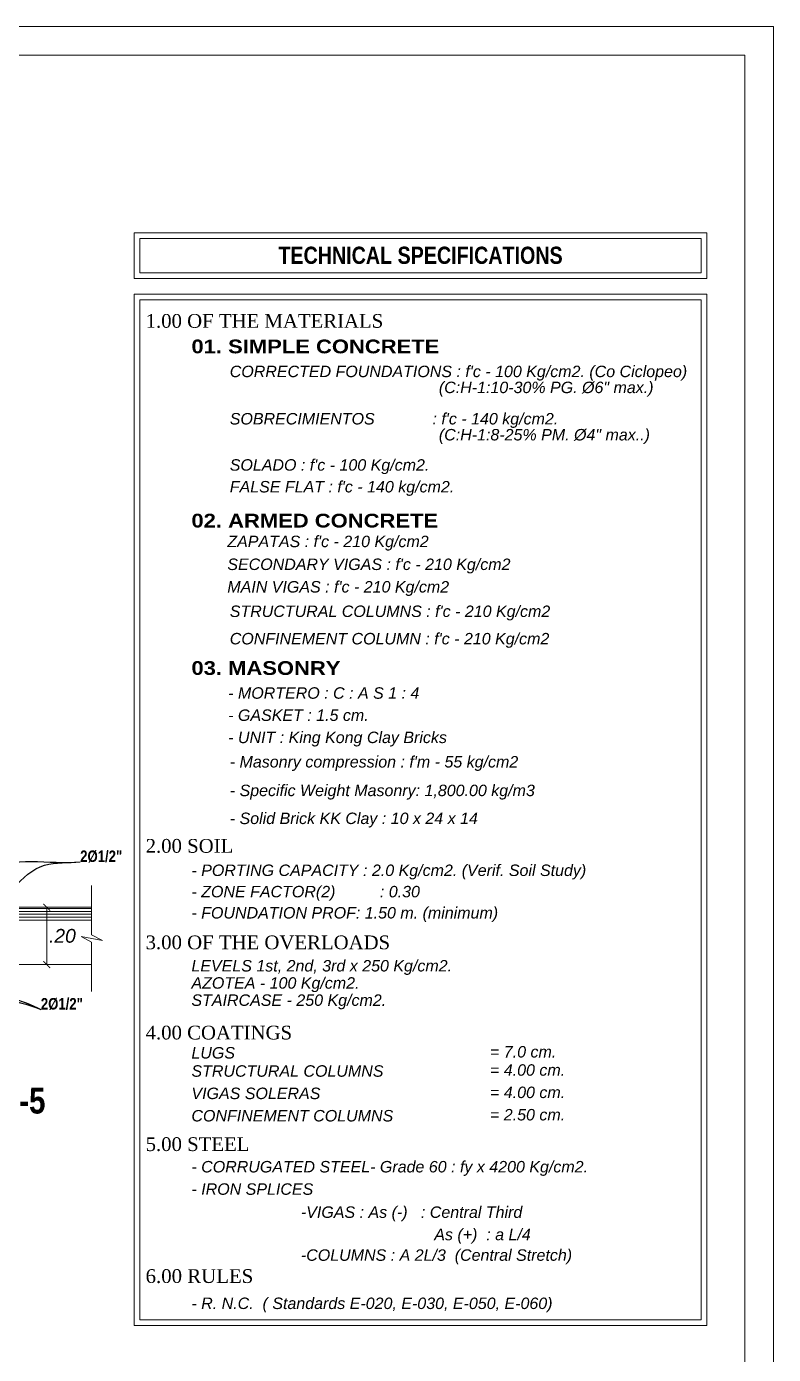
# Model space of a CAD drawing. Header units: millimetres. Extents: x 68 to 194, y 47 to 103.
# Drawn here: x 103.13 to 109.65, y 62.51 to 74.1 of the extents above; entities that cross this region are included whole.
import ezdxf
from ezdxf.enums import TextEntityAlignment as Align

# ---------------------------------------------------------------- set-up
doc = ezdxf.new("R2010")
doc.units = ezdxf.units.MM
for name, color, linetype, lineweight in [('E_Columna', 3, 'Continuous', 25), ('G_Complemento', 30, 'Continuous', 20), ('G_Sombreados', 8, 'Continuous', 9), ('G_Texto', 122, 'Continuous', 20)]:
    doc.layers.add(name, color=color, linetype=linetype, lineweight=lineweight)
doc.layers.add('G_Acotación', color=171, linetype='Continuous')
doc.styles.add('AMBIENTES', font='ARIALNB.TTF', dxfattribs={"height": 0.15})
doc.styles.add('ARIAL', font='ariali.ttf', dxfattribs={"height": 0.12})
doc.styles.add('ArialBlack', font='')
doc.styles.add('Cotas', font='ARIALNB.TTF', dxfattribs={"height": 0.1})
doc.styles.add('Dutch801Rm', font='dutchb.ttf')
doc.styles.add('Notas', font='ARIALNB.TTF', dxfattribs={"height": 0.15})
doc.styles.get('ArialBlack').set_extended_font_data('Arial Black')
doc.dimstyles.new('120', dxfattribs={"dimtxt": 1, "dimasz": 0.06, "dimexe": 0.06, "dimexo": 0.1, "dimgap": 0.08, "dimtad": 3, "dimtih": 1, "dimtoh": 1, "dimlfac": 0.4, "dimzin": 1, "dimdsep": 46, "dimtxsty": 'Cotas', "dimblk": 'ARCHTICK', "dimcen": 2.5, "dimdle": 0.06, "dimclrt": 21, "dimazin": 0, "dimtp": 0.2, "dimtm": 0.2, "dimtfac": 1, "dimtix": 1, "dimtmove": 1, "dimatfit": 0, "dimfxl": 0, "dimtolj": 1, "dimtzin": 1, "dimarcsym": 0})
doc.dimstyles.new('Lenin_20', dxfattribs={"dimscale": 0.5, "dimtxt": 0.1, "dimasz": 0.12, "dimexe": 0.15, "dimexo": 0.2, "dimgap": 0.05, "dimtad": 2, "dimtih": 1, "dimtoh": 1, "dimlfac": 0.4, "dimzin": 4, "dimdsep": 46, "dimtxsty": 'ARIAL', "dimblk": 'ARCHTICK', "dimcen": 0.12, "dimclrd": 256, "dimclre": 256, "dimclrt": 4, "dimazin": 1, "dimtm": 1e-09, "dimtfac": 1, "dimtmove": 2, "dimatfit": 2, "dimldrblk": 'ARCHTICK', "dimfxl": 0, "dimtolj": 1, "dimlwd": 13, "dimlwe": 18, "dimarcsym": 0})

# ---------------------------------------------------------------- blocks, each defined once
blk = doc.blocks.new('_ArchTick')
at = {"color": 0, "linetype": 'ByBlock', "const_width": 0.15}
blk.add_lwpolyline([(-0.5, -0.5), (0.5, 0.5)], dxfattribs=at)
blk = doc.blocks.new('*D690')
at = {"layer": 'Defpoints', "color": 0}
for p in [(102.887, 66.417), (103.308, 66.417), (102.887, 65.917)]:
    blk.add_point(p, dxfattribs=at)
at = {"layer": 'G_Acotación', "lineweight": 18}
for p, q in [((102.987, 66.417), (103.383, 66.417)), ((102.987, 65.917), (103.383, 65.917))]:
    blk.add_line(p, q, dxfattribs=at)
at = {"layer": 'G_Acotación', "lineweight": 13}
blk.add_line((103.308, 65.917), (103.308, 66.417), dxfattribs=at)
at = {"layer": 'G_Acotación', "lineweight": 13, "xscale": 0.06, "yscale": 0.06, "zscale": 0.06}
for p, rotation in [((103.308, 66.417), 90), ((103.308, 65.917), 270)]:
    blk.add_blockref('_ArchTick', p, dxfattribs=dict(at, rotation=rotation))
at = {"layer": 'G_Acotación', "color": 4, "lineweight": 5, "insert": (103.445, 66.167), "char_height": 0.12, "attachment_point": 5, "style": 'ARIAL'}
blk.add_mtext('\\A1;.20', dxfattribs=at)

msp = doc.modelspace()

# ---------------------------------------------------------------- hatches: boundary and pattern name
at = {"layer": 'G_Sombreados', "lineweight": 5}
h = msp.add_hatch(dxfattribs=at)
h.set_pattern_fill('LINE', color=256, scale=0.008, style=0)
h.set_pattern_definition([(0, (15.06758, 47.71184), (0, 0.0254), [])])
h.paths.add_polyline_path([(102.8875, 66.4166), (102.8875, 66.2916), (103.7, 66.2916), (103.7, 66.4166)])
h.paths.add_polyline_path([(102.2625, 66.2916), (102.2625, 66.4166), (101.575, 66.4166), (101.575, 66.2916)])

# ---------------------------------------------------------------- linework, layer by layer
at = {"lineweight": 5}
for points in [[(109.6519, 46.547), (109.6519, 74.1029), (68.6019, 74.1029), (68.6019, 46.547)], [(109.4019, 46.797), (109.4019, 73.8529), (68.8519, 73.8529), (68.8519, 46.797)]]:
    msp.add_lwpolyline(points, close=True, dxfattribs=at)
at = {"layer": 'G_Complemento', "lineweight": 5}
for p, q in [((103.7, 66.4166), (101.575, 66.4166)), ((102.8875, 65.9166), (103.7, 65.9166))]:
    msp.add_line(p, q, dxfattribs=at)
at = {"layer": 'G_Complemento', "color": 7, "lineweight": 5}
for points in [[(104.0713, 71.9041), (109.0713, 71.9041), (109.0713, 72.3041), (104.0713, 72.3041)], [(104.0713, 71.9041), (109.0713, 71.9041), (109.0713, 72.3041), (104.0713, 72.3041)], [(104.0713, 62.7675), (109.0713, 62.7675), (109.0713, 71.7675), (104.0713, 71.7675)]]:
    msp.add_lwpolyline(points, close=True, dxfattribs=at)
at = {"layer": 'G_Complemento', "lineweight": 5}
for points in [[(104.1213, 71.9541), (109.0213, 71.9541), (109.0213, 72.2541), (104.1213, 72.2541)], [(104.1213, 62.8175), (109.0213, 62.8175), (109.0213, 71.7175), (104.1213, 71.7175)]]:
    msp.add_lwpolyline(points, close=True, dxfattribs=at)
msp.add_lwpolyline([(103.7, 66.6069), (103.7, 66.1776), (103.7945, 66.127), (103.608, 66.1618), (103.7, 66.1126), (103.7, 65.6819)], dxfattribs=at)

# ---------------------------------------------------------------- texts
at = {"layer": 'E_Columna', "lineweight": 5, "style": 'Notas'}
msp.add_text('Section 5-5', height=0.225, rotation=0.03015, dxfattribs=at).set_placement((102.6096, 64.6166), align=Align.CENTER)
at = {"layer": 'G_Texto', "color": 1, "lineweight": 5, "style": 'Dutch801Rm'}
for s, height, p in [('1.00 OF THE MATERIALS', 0.12, (104.1713, 71.474)), ('2.00 SOIL', 0.12, (104.1713, 66.8928)), ('3.00 OF THE OVERLOADS', 0.12, (104.1713, 66.0507)), ('4.00 COATINGS', 0.12, (104.1713, 65.2633)), ('5.00 STEEL', 0.12, (104.1713, 64.2898)), ('6.00 RULES', 0.12042, (104.1713, 63.1383))]:
    msp.add_text(s, height=height, dxfattribs=at).set_placement(p)
at = {"layer": 'G_Texto', "lineweight": 5, "style": 'ArialBlack'}
for s, p in [('01. SIMPLE CONCRETE', (104.5713, 71.2512)), ('02. ARMED CONCRETE', (104.5713, 69.7311)), ('03. MASONRY', (104.5713, 68.4447))]:
    msp.add_text(s, height=0.12, dxfattribs=at).set_placement(p)
at = {"layer": 'G_Texto', "color": 7, "lineweight": 5, "style": 'ARIAL'}
for s, p in [("CORRECTED FOUNDATIONS : f'c - 100 Kg/cm2. (Co Ciclopeo)", (104.9059, 71.0433)), ('(C:H-1:10-30%%% PG. Ø6" max.)', (106.7313, 70.9039)), ("SOBRECIMIENTOS             : f'c - 140 kg/cm2. ", (104.9059, 70.6303)), ('(C:H-1:8-25%%% PM. Ø4" max..)', (106.7313, 70.4909)), ("SOLADO : f'c - 100 Kg/cm2. ", (104.9059, 70.2271)), ("FALSE FLAT : f'c - 140 kg/cm2.", (104.9059, 70.0371)), ("ZAPATAS : f'c - 210 Kg/cm2", (104.8847, 69.5596)), ("SECONDARY VIGAS : f'c - 210 Kg/cm2", (104.8847, 69.3601)), ("MAIN VIGAS : f'c - 210 Kg/cm2", (104.8847, 69.1638)), ("STRUCTURAL COLUMNS : f'c - 210 Kg/cm2", (104.9059, 68.9501)), ("CONFINEMENT COLUMN : f'c - 210 Kg/cm2 ", (104.9059, 68.711)), ('- MORTERO : C : A S 1 : 4', (104.8921, 68.2368)), ('- GASKET : 1.5 cm.', (104.8921, 68.0433)), ('- UNIT : King Kong Clay Bricks', (104.8921, 67.8497)), ("- Masonry compression : f'm - 55 kg/cm2", (104.9059, 67.6367)), ('- Specific Weight Masonry: 1,800.00 kg/m3', (104.9059, 67.3867)), ('- Solid Brick KK Clay : 10 x 24 x 14 ', (104.9059, 67.1431)), ('- PORTING CAPACITY : 2.0 Kg/cm2. (Verif. Soil Study)', (104.5713, 66.6898)), ('- ZONE FACTOR(2)          : 0.30', (104.5713, 66.5036)), ('- FOUNDATION PROF: 1.50 m. (minimum)', (104.5713, 66.3188)), ('LEVELS 1st, 2nd, 3rd x 250 Kg/cm2.', (104.5713, 65.8565)), ('AZOTEA - 100 Kg/cm2.', (104.5713, 65.7065)), ('STAIRCASE - 250 Kg/cm2.', (104.5713, 65.5565)), ('LUGS', (104.5713, 65.097)), ('  = 7.0 cm.', (107.1001, 65.1058)), ('STRUCTURAL COLUMNS', (104.5713, 64.9381)), ('  = 4.00 cm.', (107.1001, 64.9469)), ('VIGAS SOLERAS', (104.5713, 64.743)), ('  = 4.00 cm.', (107.1001, 64.7518)), ('CONFINEMENT COLUMNS', (104.5713, 64.5478)), ('  = 2.50 cm.', (107.1001, 64.5567)), ('- CORRUGATED STEEL- Grade 60 : fy x 4200 Kg/cm2.', (104.5713, 64.1029)), ('- IRON SPLICES', (104.5713, 63.9078)), ('-VIGAS : As (-)   : Central Third', (105.5269, 63.7064)), ('                              As (+)  : a L/4', (105.5269, 63.5113)), ('-COLUMNS : A 2L/3  (Central Stretch)', (105.5269, 63.3317)), ('- R. N.C.  ( Standards E-020, E-030, E-050, E-060)', (104.5713, 62.9108))]:
    msp.add_text(s, height=0.1, dxfattribs=at).set_placement(p)
at = {"layer": 'G_Texto', "color": 4, "lineweight": 5, "style": 'Cotas'}
for p in [(103.6004, 66.8125), (103.257, 65.5248)]:
    msp.add_text('2Ø1/2"', height=0.1, rotation=360, dxfattribs=at).set_placement(p)
at = {"layer": 'G_Texto', "color": 5, "lineweight": 5, "insert": (106.5713, 72.106), "char_height": 0.15, "width": 4.46623, "attachment_point": 5, "style": 'AMBIENTES'}
msp.add_mtext('TECHNICAL SPECIFICATIONS', dxfattribs=at)

# ---------------------------------------------------------------- dimensions: what is measured, and where the dimension line sits
at = {"layer": 'G_Acotación', "lineweight": 5}
dim = msp.add_linear_dim(base=(103.3079, 66.4166), p1=(102.8875, 65.9166), p2=(102.8875, 66.4166), angle=90, dimstyle='Lenin_20', dxfattribs=at)
dim.commit()
dim.dimension.update_dxf_attribs({"geometry": '*D690', "text_midpoint": (103.4454, 66.1666)})

# ---------------------------------------------------------------- leaders
at = {"layer": 'G_Texto', "lineweight": 5, "path_type": 1}
for points in [[(102.4158, 66.3074), (102.7914, 66.7413), (103.6004, 66.8125)], [(102.7758, 66.3097), (103.2896, 66.7838), (103.6004, 66.8125)], [(102.3937, 66.0478), (102.5813, 65.799), (103.257, 65.5248)], [(102.7562, 66.0478), (102.7934, 65.7855), (103.257, 65.5248)]]:
    msp.add_leader(points, dimstyle='120', override={"dimasz": 0.12, "dimgap": 0.08, "dimtad": 0, "dimclrd": 256, "dimldrblk": 'ClosedBlank'}, dxfattribs=at)

doc.saveas('drawing.dxf')
